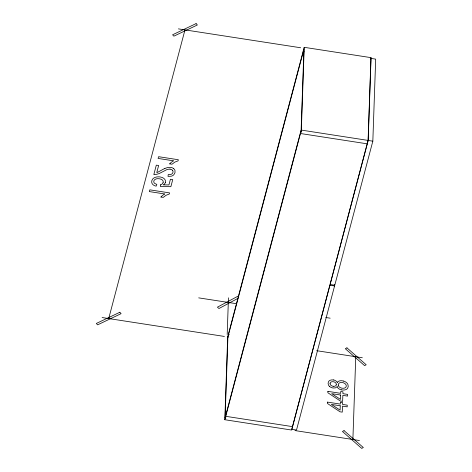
<?xml version="1.0" encoding="UTF-8"?>
<svg xmlns="http://www.w3.org/2000/svg" width="472" height="472" viewBox="0 0 472 472"><rect width="100%" height="100%" fill="white"/><g stroke="black" fill="none" stroke-linecap="round" stroke-linejoin="round"><path stroke-width="0.71" d="M227.185 334.524L228.46 297.82M224.82 419.726L227.687 336.949L304.21 47.318L371.057 57.649L368.184 140.426L291.661 430.051L224.82 419.726L301.342 130.095L368.184 140.426M225.097 417.85L227.911 336.925L303.933 49.194L301.118 130.119L225.097 417.85L225.887 417.974M225.752 415.384L225.722 416.31L292.563 426.635M228.59 333.533L228.56 334.453L229.351 334.577M300.469 132.591L300.44 133.511L367.281 143.842M303.307 50.74L303.278 51.66L304.068 51.784M301.278 132.107L304.21 47.318M334.571 285.979L329.834 285.247L291.773 429.302L296.51 430.033L334.571 285.979L334.624 284.516M352.885 439.515L355.758 356.738M368.095 140.438L370.945 58.398L375.683 59.13L372.833 141.169L334.772 285.224L330.034 284.492L368.095 140.438L372.833 141.169M160.515 184.812L160.374 186.499L170.87 186.688L172.74 179.614L170.427 179.254L168.929 184.93L163.424 184.876A6.685 4.838 2 0 0 165.412 182.387M336.235 384.81L336.259 384.692A4.484 3.056 14.8 0 0 336.282 384.326A3.304 2.248 14.8 0 0 335.486 382.686A3.086 2.1 14.8 0 0 333.32 381.73A3.269 2.224 14.8 0 0 330.064 383.506M165.371 182.381L165.495 181.466A5.918 4.283 2 0 0 164.746 179.354A6.708 4.856 2 0 0 164.409 178.959A6.071 4.396 2 0 0 162.067 177.448L160.492 177.029A8.968 6.49 2 0 0 159.483 176.882L159.158 176.858A7.239 5.245 2 0 0 155.217 177.372L154.261 177.802A6.047 4.378 2 0 0 152.609 179.159L151.925 180.452A9.175 6.643 2 0 0 151.736 181.224L151.754 182.564A5.817 4.213 2 0 0 154.727 185.732L156.138 186.163L156.834 184.363L154.999 183.596A3.575 2.59 2 0 1 154.291 182.988A3.829 2.773 2 0 1 153.943 180.746A3.894 2.82 2 0 1 155.176 179.389L155.347 179.301A4.714 3.416 2 0 1 155.713 179.124A4.502 3.257 2 0 1 157.66 178.687L158.911 178.723A7.493 5.422 2 0 1 159.695 178.829L161.241 179.283A3.959 2.867 2 0 1 163.212 181.702L163.176 182.18A5.617 4.065 2 0 1 163.105 182.517M108.707 318.565L184.977 29.883M300.587 133.157L301.342 130.307M370.697 59.018L371.057 57.649M237.912 298.387L218.961 308.523L217.421 307.166L237.634 296.363L238.667 297.26M164.905 168.41L168.221 167.359L171.472 167.542A5.18 3.752 2 0 1 173.72 168.663M333.202 386.255L333.026 386.232A3.044 2.071 14.8 0 1 330.919 385.264A3.392 2.313 14.8 0 1 330.099 383.512M178.398 28.869L300.67 47.761M169.678 163.855L172.014 164.221L174.805 162.126L178.056 160.869L178.351 159.742L158.551 156.686L158.085 158.433L173.519 160.816A15.31 11.08 2 0 0 169.737 163.884M160.917 197.013L163.259 197.373L166.044 195.284L169.295 194.027L169.595 192.9L149.789 189.838L149.329 191.585L164.757 193.974A15.31 11.08 2 0 0 160.976 197.042M198.688 297.867L236.46 303.702M325.804 317.508L330.158 318.181M227.911 336.925L228.696 337.043M102.129 317.544L224.401 336.442M316.671 350.696L362.337 357.758M294.953 430.564L359.463 440.529M341.344 389.801L341.569 389.848A7.387 5.027 14.8 0 0 342.359 389.978L343.286 390.049A5.747 3.912 14.8 0 0 345.947 389.571A6.437 4.378 14.8 0 0 346.613 389.217A5.994 4.083 14.8 0 0 347.746 388.09L348.242 386.308L347.876 384.385A6 4.083 14.8 0 0 346.637 382.733A6.496 4.419 14.8 0 0 346.2 382.373L345.976 382.202A5.64 3.841 14.8 0 0 343.64 381.087M343.64 381.087L342.737 380.874A5.44 3.705 14.8 0 0 337.321 382.302M173.714 168.663L174.227 169.165A5.44 3.935 2 0 1 174.982 170.54L175.006 172.398A10.337 7.487 2 0 1 174.787 173.141L173.79 174.776A5.351 3.876 2 0 1 171.153 176.227L168.02 176.386L168.238 174.552L169.749 174.628A3.54 2.561 2 0 0 172.563 173.236L172.829 172.681A5.581 4.041 2 0 0 172.964 172.233L173.017 171.802A3.611 2.614 2 0 0 172.463 170.286M337.197 386.692L335.515 387.854L333.226 388.008A5.794 3.941 14.8 0 1 332.518 387.884L332.264 387.825A4.832 3.292 14.8 0 1 329.834 386.651A5.552 3.776 14.8 0 1 329.468 386.338M338.265 385.099L338.259 384.951A5.186 3.528 14.8 0 1 338.282 384.503L338.312 384.361A3.994 2.72 14.8 0 1 341.757 382.479L341.964 382.509A5.092 3.469 14.8 0 1 342.814 382.639L343.014 382.686A3.906 2.655 14.8 0 1 346.236 385.53L346.241 385.677A4.478 3.044 14.8 0 1 345.681 387.364A3.593 2.449 14.8 0 1 344.135 388.161A4.513 3.074 14.8 0 1 342.117 388.196A4.867 3.31 14.8 0 1 341.704 388.114A3.935 2.679 14.8 0 1 338.241 385.093M170.05 169.135A3.446 2.496 2 0 1 172.469 170.28M170.044 169.147A3.699 2.679 2 0 0 169.324 169.118L167.525 169.407A8.36 6.053 2 0 0 166.864 169.613L159.076 173.607L155.565 174.593A4.396 3.18 2 0 1 153.831 174.54L156.315 165.135L158.645 165.495L156.798 172.475A8.083 5.853 2 0 0 158.515 171.832L163.176 169.277A34.285 24.821 2 0 1 164.905 168.41M163.088 182.511A4.307 3.115 2 0 1 160.527 184.829M333.403 379.871A4.46 3.038 14.8 0 1 337.297 382.644M333.391 379.995A5.652 3.847 14.8 0 0 332.866 379.93A4.903 3.333 14.8 0 0 330.294 380.243L330.093 380.338A5.764 3.924 14.8 0 0 329.515 380.644A5.28 3.593 14.8 0 0 328.53 381.642L328.099 383.223L328.412 384.904A5.18 3.528 14.8 0 0 329.462 386.338M341.333 389.854A5.045 3.434 14.8 0 1 337.126 386.698M336.282 384.822A3.18 2.165 14.8 0 1 333.202 386.285M327.527 402.114L327.474 403.507L340.041 411.802L342.259 412.144L342.466 406.132L347.191 406.864L347.25 405.165L342.524 404.433L342.589 402.563L340.371 402.221L340.306 404.091L327.527 402.114M327.898 391.359L327.851 392.745L340.412 401.041L342.631 401.383L342.843 395.377L347.563 396.108L347.622 394.403L342.902 393.677L342.967 391.807L340.743 391.465L340.678 393.335L327.898 391.359M340.247 405.79L340.1 410.127L331.356 404.416L340.247 405.79M340.619 395.034L340.471 399.371L331.727 393.66L340.619 395.034M346.938 347.852L345.321 348.719L364.579 365.623L366.195 364.762L346.938 347.852M344.064 430.629L342.448 431.491L361.705 448.4L363.322 447.533L344.064 430.629M196.087 23.6L172.593 34.786L173.867 36.167L197.367 24.981L196.087 23.6M119.817 312.281L96.317 323.462L97.598 324.848L121.097 313.662L119.817 312.281"/></g></svg>
